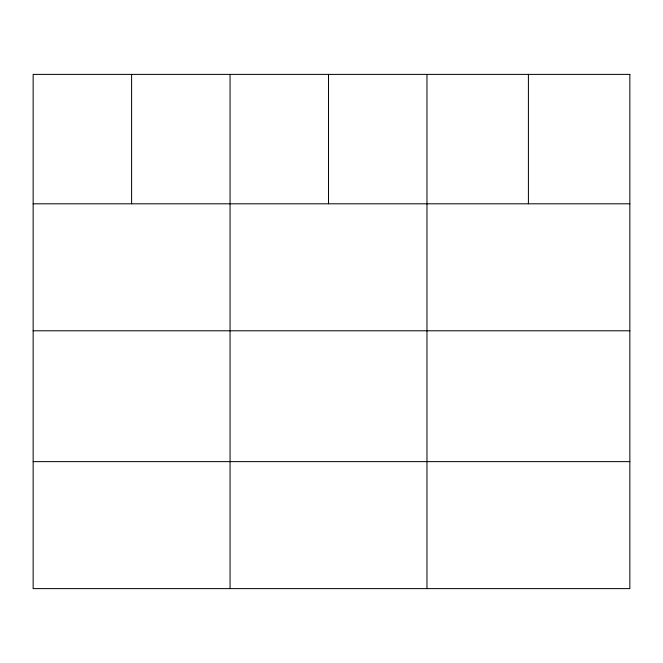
<?xml version="1.0" encoding="UTF-8"?>
<svg xmlns="http://www.w3.org/2000/svg" width="663" height="663" viewBox="0 0 663 663"><rect width="100%" height="100%" fill="white"/><g stroke="black" fill="none" stroke-linecap="round" stroke-linejoin="round"><path stroke-width="0.99" d="M33.15 203.806L629.85 203.806M33.15 330.787L629.85 330.787M33.15 461.63L629.85 461.63M528.411 74.389L528.411 203.806M426.972 74.389L426.972 588.611M328.516 74.389L328.516 203.806M230.061 74.389L230.061 588.611M131.606 74.389L131.606 203.806M629.85 74.389L33.15 74.389L33.15 588.611L629.85 588.611L629.85 74.389"/></g></svg>
